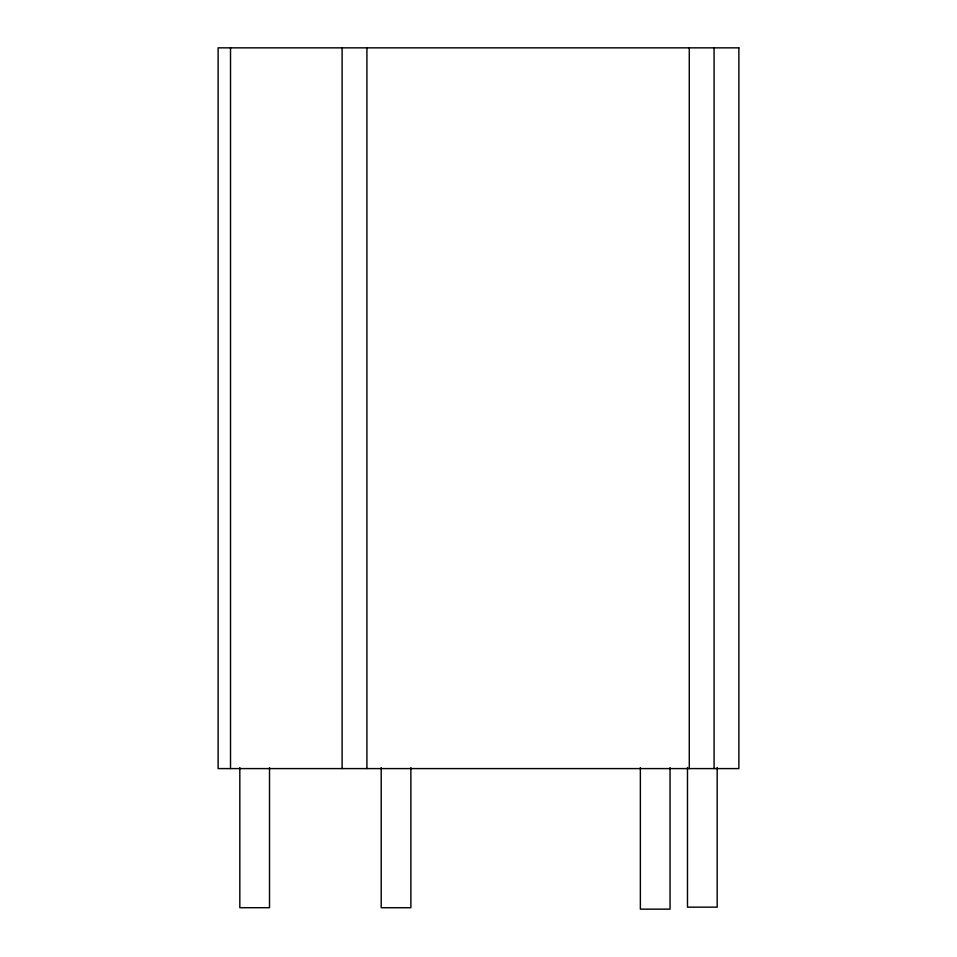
<?xml version="1.0" encoding="UTF-8"?>
<svg xmlns="http://www.w3.org/2000/svg" width="957" height="957" viewBox="0 0 957 957"><rect width="100%" height="100%" fill="white"/><g stroke="black" fill="none" stroke-linecap="round" stroke-linejoin="round"><path stroke-width="1.44" d="M717.176 767.502L717.176 907.152L687.485 907.152L687.485 767.502M714.078 47.85L714.078 768.591M689.279 47.85L689.279 768.591M670.044 767.586L670.044 909.15L640.365 909.15L640.365 767.586M410.876 767.598L410.876 907.726L381.197 907.726L381.197 767.598M366.914 47.85L366.914 768.591M342.116 47.85L342.116 768.591M269.515 767.598L269.515 907.703L239.824 907.703L239.824 767.598M230.517 47.85L230.517 768.591M738.876 47.85L218.124 47.85L218.124 768.591L738.876 768.591L738.876 47.85"/></g></svg>
